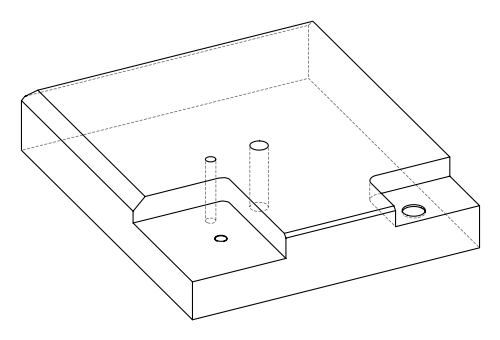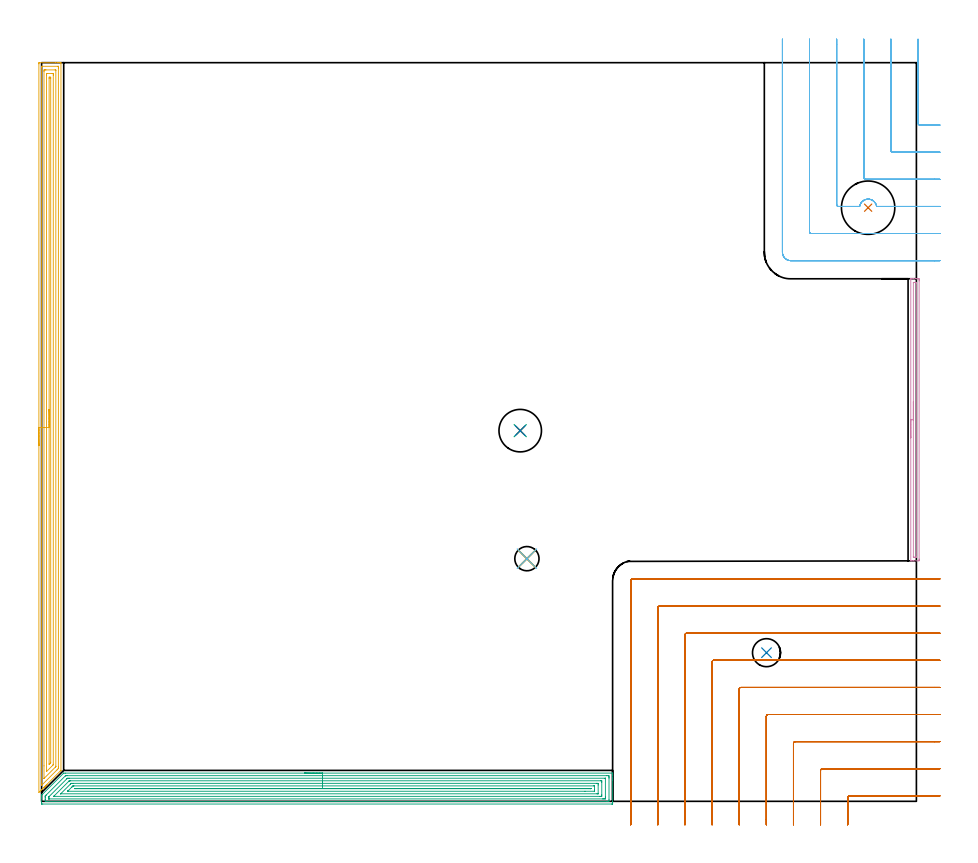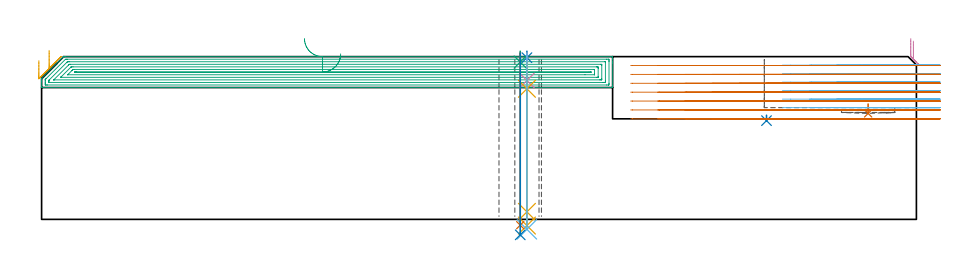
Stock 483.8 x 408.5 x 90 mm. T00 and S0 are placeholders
(PLAN: 14 operations, 9 tool changes, 74.4 min)
(1 INDEXABLE_INSERT_DRILL_BLIND_HOLE_FROM_SOLID | STEP1POCKET | NXT0302_030 | 0.03 min | 21202 mm3)
(2 INDEXABLE_INSERT_DRILL_BLIND_HOLE_FROM_SOLID_1 | STEP1POCKET_1 | NXT0302_002 | 0.02 min | 6626 mm3)
(3 AREA_MILL | FG_CHAMFER_SURFACE | UGT0205_001 | 17.61 min | 47287 mm3)
(4 AREA_MILL_1 | FG_CHAMFER_SURFACE_1 | UGT0205_001 | 2.67 min | 1676 mm3)
(5 AREA_MILL_2 | FG_CHAMFER_SURFACE_2 | UGT0205_001 | 16.11 min | 29446 mm3)
(6 MILL_CORNER_NOTCH_RECTANGULAR | CORNER_NOTCH_RECTANGULAR | UGT0201_094 | Follow Part, ap 5, ae 75% | 10.66 min | 262862 mm3)
(7 MILL_CORNER_NOTCH_RECTANGULAR_1 | CORNER_NOTCH_RECTANGULAR_1 | UGT0201_094 | Follow Part, ap 5, ae 75% | 25.49 min | 760149 mm3)
(8 SPOT_DRILL | STEP1HOLE | NXT0321_9005460120000 | 0.03 min | 17 mm3)
(9 SPOT_DRILL_1 | STEP1HOLE_1 | NXT0321_9005460120000 | 0.05 min | 195 mm3)
(10 DRILL_BLIND_HOLE_INTO_CENTER | STEP1HOLE | NXT0301_059 | 0.06 min | 730 mm3)
(11 GUN_DRILL_THROUGH_HOLE | STEP1HOLE | UGT0307_005 | 0.45 min | 4180 mm3)
(12 DRILL_TO_ENLARGE_THROUGH_HOLE | STEP1HOLE | UGT0301_268 | 0.39 min | 7739 mm3)
(13 DRILL_THROUGH_HOLE_INTO_CENTER | STEP1HOLE_1 | NXT0301_065 | 0.38 min | 6026 mm3)
(14 DRILL_TO_ENLARGE_THROUGH_HOLE_1 | STEP1HOLE_1 | UGT0301_056 | 0.4 min | 32758 mm3)
(TOOL NXT0302_030 | Index. Insert Drill 29.5mm [880-D2950L32-03] | D29.5 PA176 FL89 Z2)
(TOOL NXT0302_002 | Index. Insert Drill 15.5mm [880-D1550L20-05] | D15.5 PA176 FL78 Z2)
(TOOL UGT0205_001 | Chamfer Mill 20 x 3 x 45 deg. | D20 FL50 Z2)
(TOOL UGT0201_094 | End mill 20 mm | D20 FL38 Z4)
(TOOL NXT0321_9005460120000 | NC Spot Drill, 142deg, 12mm, Carbide, Uncoated | D12 PA142 FL30 Z2)
(TOOL NXT0301_059 | Carbide Drill 8.8mm [860.1-0880-026A1-MM 2214] | D8.8 PA140 FL47 Z2)
(TOOL UGT0307_005 | Gun Drill 8.3 mm | D8.3 PA130 FL24 Z1)
(TOOL UGT0301_268 | Twist Drill 13.4 mm | D13.4 PA118 FL108 Z2)
(TOOL NXT0301_065 | Carbide Drill 9.4mm [860.1-0940-075A1-MM 2214] | D9.4 PA140 FL98 Z2)
(TOOL UGT0301_056 | Twist Drill 23.5 mm | D23.5 PA118 FL155 Z2)
(OP 1 INDEXABLE_INSERT_DRILL_BLIND_HOLE_FROM_SOLID)
G17 G21 G94 G90
T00 M6
G54
G17 G0 G90 X457.1 Y328.3 S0 M3
G43 Z100. H1
G94 G81 G98 Z58.6 F250. R63.8
G80
M5
M2
(OP 2 INDEXABLE_INSERT_DRILL_BLIND_HOLE_FROM_SOLID_1)
G17 G21 G94 G90
T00 M6
G54
G17 G0 G90 X400.9 Y82.2 S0 M3
G43 Z100. H1
G94 G81 G98 Z54.6 F250. R57.6
G80
M5
M2
(OP 3 AREA_MILL)
G17 G21 G94 G90
T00 M6
G54
G17 G0 G90 X145.379 Y15.596 S1061 M3
G43 Z100. H0
Z99.996
G94 G1 X145.417 Z99.124 F250.
X145.531 Z98.259
X145.72 Z97.408
X145.982 Z96.576
X146.316 Z95.77
X146.719 Z94.996
X147.188 Z94.26
X147.719 Z93.568
X148.308 Z92.925
X148.951 Z92.335
X149.644 Z91.804
X150.379 Z91.336
X151.153 Z90.933
X151.959 Z90.599
X152.791 Z90.337
X153.643 Z90.148
X154.508 Z90.034
X155.379 Z89.996
X315.625 Y15.6 Z90.
X315.79 Y15.597 Z89.988
X315.793 Y15.559 Z89.951
X315.8 Y15.167 Z89.567
Y14.856 Z89.255
Y14.159 Z88.554
Y12.922 Z87.319
Y12.382 Z86.776
Y11.763 Z86.159
Y-0.33 Z74.068
X315.796 Y-0.948 Z73.45
X315.792 Y-1.492 Z72.906
X315.728 Y-1.494 Z72.903
X315.178 Y-1.5 Z72.9
X0.622
X0.073 Y-1.494 Z72.903
X0.008 Y-1.491 Z72.905
X0. Y-0.948 Z73.448
Y1.718 Z76.114
Y2.415 Z76.814
Y3.051 Z77.451
Y3.148 Z77.548
X0.01 Y3.407 Z77.804
X0.096 Y3.495 Z77.893
X0.175 Y3.576 Z77.973
X11.928 Y15.318 Z89.716
X12.108 Y15.492 Z89.891
X12.174 Y15.551 Z89.951
X12.234 Y15.59 Z89.99
X12.239 Y15.591 Z89.991
X13.071 Y15.593 Z89.993
X155.379 Y15.596 Z89.996
Y14.182 Z88.582
X312.471 Y14.186 Z88.586
X313.365 Y14.185 Z88.585
X313.391 Y14.184 Z88.584
X313.79 Y14.159 Z88.559
X313.797 Y13.755 Z88.155
X313.799 Y13.27 Z87.67
X313.8 Y12.864 Z87.264
X313.799 Y0.829 Z75.229
X313.798 Y0.425 Z74.825
X313.79 Y-0.059 Z74.341
X313.416 Y-0.084 Z74.316
X313.391 Y-0.085 Z74.315
X312.524 Y-0.086 Z74.314
X3.329
X2.435 Y-0.085 Z74.315
X2.409 Y-0.084 Z74.316
X2.01 Y-0.059 Z74.341
X2.003 Y0.345 Z74.745
X2.001 Y0.829 Z75.229
X2. Y1.236 Z75.636
Y2.125 Z76.525
X2.002 Y2.607 Z77.007
X2.005 Y2.81 Z77.21
X2.01 Y2.911 Z77.311
X2.016 Y2.955 Z77.355
X2.037 Y2.977 Z77.377
X2.409 Y3.358 Z77.758
X2.478 Y3.427 Z77.827
X13.133 Y14.071 Z88.471
X13.179 Y14.113 Z88.513
X13.231 Y14.159 Z88.559
X14.007 Y14.178 Z88.578
X14.026
X155.379 Y14.182 Z88.582
Y12.768 Z87.168
X311.604 Y12.771 Z87.171
X311.734 Y12.77 Z87.17
X311.78 Y12.767 Z87.167
X311.786 Y12.766 Z87.166
X311.791 Y12.753 Z87.153
X311.796 Y12.707 Z87.107
X311.799 Y12.577 Z86.977
X311.8 Y2.411 Z76.811
X311.799 Y1.718 Z76.118
X311.797 Y1.526 Z75.926
X311.79 Y1.335 Z75.735
X311.604 Y1.333 Z75.733
X311.101 Y1.33 Z75.73
X310.71 Y1.329 Z75.729
X310.208 Y1.328 Z75.728
X4.196 Y1.329 Z75.729
X4.066 Y1.33 Z75.73
X4.02 Y1.333 Z75.733
X4.013 Y1.334 Z75.734
X4.009 Y1.346 Z75.746
X4.004 Y1.393 Z75.793
X4.001 Y1.523 Z75.923
X4. Y1.718 Z76.118
X4.001 Y1.913 Z76.313
X4.006 Y2.26 Z76.66
X4.01 Y2.433 Z76.833
X4.027 Y2.515 Z76.915
X4.11 Y2.607 Z77.007
X4.152 Y2.651 Z77.051
X13.959 Y12.449 Z86.849
X14.026 Y12.515 Z86.915
X14.286 Y12.757 Z87.157
X14.539 Y12.761 Z87.161
X14.92 Y12.763 Z87.163
X15.429 Y12.764 Z87.164
X155.379 Y12.768 Z87.168
Y11.353 Z85.753
X309.06 Y11.357 Z85.757
X309.712 Y11.351 Z85.751
X309.782 Y11.35 Z85.75
X309.79 Y11.259 Z85.659
X309.794 Y11.046 Z85.446
X309.8 Y10.621 Z85.021
Y3.512 Z77.912
X309.794 Y3.059 Z77.459
X309.79 Y2.842 Z77.242
X309.779 Y2.749 Z77.149
X309.675 Y2.747 Z77.147
X308.923 Y2.743 Z77.143
X308.786
X7.238 Y2.744 Z77.144
X6.877 Y2.746 Z77.146
X6.733 Y2.75 Z77.15
X6.714 Y2.754 Z77.154
X6.72 Y2.763 Z77.163
X6.737 Y2.783 Z77.183
X6.877 Y2.927 Z77.327
X14.92 Y10.962 Z85.362
X15.188 Y11.226 Z85.626
X15.281 Y11.314 Z85.714
X15.308 Y11.338 Z85.738
X15.346 Y11.343 Z85.743
X15.439 Y11.345 Z85.745
X15.814 Y11.349 Z85.749
X15.958 Y11.35 Z85.75
X155.379 Y11.353 Z85.753
Y9.939 Z84.339
X306.908 Y9.943 Z84.343
X307.135 Y9.941 Z84.341
X307.364 Y9.938 Z84.338
X307.79 Y9.929 Z84.329
X307.793 Y9.716 Z84.116
X307.8 Y9.056 Z83.456
X307.799 Y4.384 Z78.784
X307.797 Y4.219 Z78.619
X307.794 Y4.178 Z78.578
X307.791 Y4.164 Z78.564
X307.744 Y4.162 Z78.562
X307.592 Y4.158 Z78.558
X307.364 Y4.157 Z78.557
X307.135
X10.606
X10.576 Y4.159 Z78.559
X10.571 Y4.161 Z78.561
X10.57 Y4.164 Z78.564
X10.581 Y4.178 Z78.578
X10.619 Y4.217 Z78.617
X10.786 Y4.384 Z78.784
X15.969 Y9.562 Z83.962
X16.126 Y9.716 Z84.116
X16.324 Y9.905 Z84.305
X16.358 Y9.929 Z84.329
X16.413 Y9.932 Z84.332
X16.487 Y9.935 Z84.335
X16.707 Y9.936 Z84.336
X17.38
X155.379 Y9.939 Z84.339
Y8.525 Z82.925
X305.348 Y8.528 Z82.928
X305.65
X305.738 Y8.525 Z82.925
X305.78 Y8.522 Z82.922
X305.791 Y8.518 Z82.918
X305.793 Y8.507 Z82.907
X305.799 Y8.379 Z82.779
X305.8 Y6.161 Z80.561
X305.799 Y5.721 Z80.121
X305.793 Y5.592 Z79.992
X305.791 Y5.581 Z79.981
X305.78 Y5.578 Z79.978
X305.738 Y5.575 Z79.975
X305.649 Y5.572 Z79.972
X300.515 Y5.571 Z79.971
X14.619 Y5.572 Z79.972
X14.495 Y5.573 Z79.973
X14.46 Y5.576 Z79.976
X14.443 Y5.578 Z79.978
X14.451 Y5.588 Z79.988
X14.49 Y5.634 Z80.034
X14.522 Y5.668 Z80.068
X14.748 Y5.894 Z80.294
X16.707 Y7.852 Z82.252
X16.794 Y7.939 Z82.339
X17.199 Y8.338 Z82.738
X17.338 Y8.471 Z82.871
X17.386 Y8.515 Z82.915
X17.455 Y8.517 Z82.917
X17.601 Y8.519 Z82.919
X17.909 Y8.521 Z82.921
X155.379 Y8.525 Z82.925
X155.38 Y7.111 Z81.511
X303.561 Y7.114 Z81.514
X303.626 Y7.113 Z81.513
X303.755 Y7.11 Z81.51
X303.787 Y7.107 Z81.507
X303.791 Y7.102 Z81.502
X303.795 Y7.084 Z81.484
Y7.05 Z81.45
X303.79 Y6.997 Z81.397
X303.69 Y6.99 Z81.39
X303.625 Y6.987 Z81.387
X303.561 Y6.986 Z81.386
X302.732 Y6.985 Z81.385
X19.323
X18.494 Y6.987 Z81.387
X18.43 Y6.988 Z81.388
X18.317 Y6.992 Z81.392
X18.366 Y7.05 Z81.45
X18.408 Y7.091 Z81.491
X18.443 Y7.102 Z81.502
X19.388 Y7.107 Z81.507
X155.38 Y7.111 Z81.511
X156.251 Z81.549
X157.116 Z81.663
X157.968 Z81.852
X158.8 Z82.114
X159.606 Z82.448
X160.379 Z82.851
X161.115 Z83.319
X161.807 Z83.85
X162.451 Z84.44
X163.04 Z85.083
X163.571 Z85.775
X164.04 Z86.511
X164.442 Z87.285
X164.776 Z88.091
X165.039 Z88.923
X165.227 Z89.774
X165.341 Z90.639
X165.379 Z91.511
G0 Z100.
M5
M2
(OP 4 AREA_MILL_1)
G17 G21 G94 G90
T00 M6
G54
G17 G0 G90 X480.7 Y201. S1061 M3
G43 Z100. H0
G94 G1 Y201.038 Z99.128 F250.
Y201.152 Z98.263
Y201.341 Z97.412
Y201.603 Z96.58
Y201.937 Z95.774
Y202.34 Z95.
Y202.808 Z94.264
Y203.34 Z93.572
Y203.929 Z92.929
Y204.572 Z92.34
Y205.264 Z91.808
Y206. Z91.34
Y206.774 Z90.937
Y207.58 Z90.603
Y208.412 Z90.341
Y209.263 Z90.152
Y210.128 Z90.038
Y211. Z90.
Y288.814
X480.703 Y288.991 Z89.988
X480.734 Y289. Z89.957
X481.137 Z89.562
X481.376 Z89.323
X482.113 Z88.582
X483.368 Z87.329
X483.887 Z86.808
X484.514 Z86.181
X484.774 Y288.997 Z85.922
X485.291 Y288.991 Z85.405
X485.294 Y288.892 Z85.403
X485.299 Y288.367 Z85.401
X485.3 Y287.836 Z85.4
Y133.996
X485.299 Y133.633 Z85.401
X485.294 Y133.108 Z85.403
X485.291 Y133.009 Z85.405
X484.774 Y133. Z85.922
X482.113 Z88.582
X481.376 Z89.323
X481.137 Z89.562
X480.734 Z89.957
X480.703 Y133.009 Z89.988
X480.7 Y133.186 Z90.
Y211.
X482.114 Z88.586
X482.115 Y286.802 Z88.585
X482.116 Y286.913 Z88.584
X482.119 Y286.968 Z88.581
X482.12 Y286.987 Z88.58
X482.164 Y286.99 Z88.536
X482.584 Y286.998 Z88.116
X483. Y286.999 Z87.7
X483.469 Z87.231
X483.742 Y286.995 Z86.958
X483.863 Y286.99 Z86.837
X483.879 Y286.987 Z86.821
X483.881 Y286.968 Z86.819
X483.884 Y286.913 Z86.816
X483.885 Y286.802 Z86.815
X483.886 Y286.579 Z86.814
X483.885 Y135.198 Z86.815
X483.884 Y135.087 Z86.816
X483.881 Y135.032 Z86.819
X483.88 Y135.013 Z86.82
X483.836 Y135.01 Z86.864
X483.416 Y135.002 Z87.284
X483. Y135.001 Z87.7
X482.531 Z88.169
X482.258 Y135.005 Z88.442
X482.137 Y135.01 Z88.563
X482.121 Y135.013 Z88.579
X482.119 Y135.032 Z88.581
X482.116 Y135.087 Z88.584
X482.115 Y135.198 Z88.585
X482.114 Y135.421 Z88.586
Y211.
Y211.872 Z88.624
Y212.736 Z88.738
Y213.588 Z88.927
Y214.42 Z89.189
Y215.226 Z89.523
Y216. Z89.926
Y216.736 Z90.394
Y217.428 Z90.925
Y218.071 Z91.515
Y218.66 Z92.158
Y219.192 Z92.85
Y219.66 Z93.586
Y220.063 Z94.36
Y220.397 Z95.166
Y220.659 Z95.998
Y220.848 Z96.849
Y220.962 Z97.714
Y221. Z98.586
G0 Z100.
M5
M2
(OP 5 AREA_MILL_2)
G17 G21 G94 G90
T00 M6
G54
G17 G0 G90 X-1.5 Y196.7 S1061 M3
G43 Z100. H0
Z87.8
G94 G1 Y196.738 Z86.928 F250.
Y196.852 Z86.064
Y197.041 Z85.212
Y197.303 Z84.38
Y197.637 Z83.574
Y198.04 Z82.8
Y198.509 Z82.064
Y199.04 Z81.372
Y199.629 Z80.729
Y200.272 Z80.14
Y200.964 Z79.608
Y201.7 Z79.14
Y202.474 Z78.737
Y203.28 Z78.403
Y204.112 Z78.141
Y204.964 Z77.952
Y205.828 Z77.838
Y206.7 Z77.8
X-1.499 Y407.872 Z77.801
X-1.497 Y408.272 Z77.802
X-1.492 Y408.49 Z77.805
X-1.104 Y408.5 Z78.194
X7.671 Z86.966
X9.07 Z88.366
X9.426 Z88.721
X10.138 Z89.438
X10.379 Z89.678
X10.541 Y408.498 Z89.834
X10.697 Y408.49 Z89.989
X10.7 Y408.319 Z90.
Y17.152
X10.694 Y17.105 Z89.991
X10.665 Y17.064 Z89.962
X10.305 Y16.705 Z89.605
X2.979 Y9.378 Z82.277
X2.845 Y9.243 Z82.141
X2.706 Y9.105 Z82.004
X2.548 Y8.947 Z81.846
X2.406 Y8.804 Z81.702
X2.259 Y8.658 Z81.557
X2.117 Y8.516 Z81.415
X1.967 Y8.365 Z81.263
X1.812 Y8.211 Z81.11
X1.687 Y8.086 Z80.984
X1.529 Y7.926 Z80.823
X1.365 Y7.764 Z80.663
X1.256 Y7.655 Z80.554
X0.651 Y7.05 Z79.949
X0.471 Y6.87 Z79.768
X-0.118 Y6.281 Z79.181
X-0.811 Y5.588 Z78.488
X-1.499 Y4.902 Z77.8
X-1.5 Y206.7
X-0.086 Z79.214
X-0.085 Y405.939 Z79.215
X-0.084 Y406.083 Z79.216
X-0.079 Y406.457 Z79.221
X-0.071 Y406.49 Z79.229
X-0.003 Y406.494 Z79.297
X0.106 Y406.498 Z79.406
X0.243 Y406.5 Z79.543
X9.018 Z88.318
X9.213 Y406.497 Z88.513
X9.247 Y406.494 Z88.547
X9.279 Y406.49 Z88.579
X9.28 Y406.444 Z88.58
X9.284 Y406.228 Z88.584
X9.285 Y406.083 Z88.585
X9.286 Y405.333 Z88.586
X9.285 Y19.084 Z88.585
Y18.94
X9.279 Y18.195 Z88.579
X9.268 Y18.129 Z88.568
X9.191 Y18.046 Z88.491
X8.869 Y17.72 Z88.169
X8.549 Y17.398 Z87.849
X0.101 Y8.951 Z79.401
X0.011 Y8.863 Z79.311
X-0.075 Y8.782 Z79.225
X-0.078 Y8.781 Z79.222
X-0.08 Y8.79 Z79.22
X-0.084 Y8.846 Z79.216
X-0.085 Y8.961 Z79.215
X-0.086 Y206.7 Z79.214
X1.328 Z80.628
X1.329 Y403.605 Z80.629
X1.333 Y404.295 Z80.633
X1.336 Y404.492 Z80.636
X1.529 Y404.495 Z80.829
X2.205 Y404.5 Z81.505
X2.406 Z81.706
X7.471 Y404.499 Z86.771
X7.671 Y404.496 Z86.971
X7.865 Y404.489 Z87.165
X7.869 Y404.295 Z87.169
X7.871 Y404.092 Z87.171
Y19.426
X7.868 Y19.29 Z87.168
X7.864 Y19.186 Z87.164
X7.837 Y19.148 Z87.137
X7.671 Y18.971 Z86.971
X7.656 Y18.955 Z86.956
X1.381 Y12.681 Z80.681
X1.358 Y12.664 Z80.658
X1.335 Y12.652 Z80.635
X1.331 Y12.681 Z80.631
X1.329 Y12.715 Z80.629
X1.328 Y19.61 Z80.628
Y206.7
X2.743 Z82.043
Y401.613
X2.744 Y402.163 Z82.044
X2.747 Y402.348 Z82.047
X2.75 Y402.485 Z82.05
X2.849 Y402.49 Z82.149
X3.291 Y402.5 Z82.591
X5.916 Z85.216
X6.351 Y402.492 Z85.651
X6.451 Y402.49 Z85.751
X6.454 Y402.422 Z85.754
X6.455 Y402.351 Z85.755
X6.457 Y401.956 Z85.757
Y401.613
Y20.453
X6.455 Y20.315 Z85.755
X6.453 Y20.246 Z85.753
X6.45 Y20.216 Z85.75
X6.437 Y20.197 Z85.737
X6.085 Y19.834 Z85.385
X2.829 Y16.578 Z82.129
X2.785 Y16.536 Z82.085
X2.752 Y16.507 Z82.052
X2.748 Y16.506 Z82.048
X2.746 Y16.51 Z82.046
X2.744 Y16.539 Z82.044
X2.743 Y16.639 Z82.043
Y16.809
Y206.7
X4.157 Z83.457
Y399.825
X4.161 Y400.49 Z83.461
X4.381 Y400.495 Z83.681
X5.039 Y400.49 Z84.339
X5.043 Y399.825 Z84.343
Y21.622
X5.039 Y21.249 Z84.339
X4.784 Y20.988 Z84.084
X4.528 Y20.728 Z83.828
X4.341 Y20.545 Z83.641
X4.161 Y20.371 Z83.461
X4.157 Y20.733 Z83.457
Y206.7
Y207.572 Z83.495
Y208.437 Z83.609
Y209.288 Z83.798
Y210.12 Z84.06
Y210.926 Z84.394
Y211.7 Z84.797
Y212.436 Z85.265
Y213.128 Z85.796
Y213.771 Z86.386
Y214.36 Z87.029
Y214.892 Z87.721
Y215.36 Z88.457
Y215.763 Z89.231
Y216.097 Z90.037
Y216.359 Z90.869
Y216.548 Z91.72
Y216.662 Z92.585
Y216.7 Z93.457
G0 Z100.
M5
M2
(OP 6 MILL_CORNER_NOTCH_RECTANGULAR)
G17 G21 G94 G90
T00 M6
G54
G17 G0 G90 X484.7 Y421.459 S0 M3
G43 Z100. H0
Z85.3
G94 G1 Y418.459 F250.
Y374.993 F500.
G3 X485.693 Y374. R1.
G1 X493.8
X496.8 F250.
G0 Z100.
X469.7 Y421.5
Z85.3
G1 Y418.5
Y359.994 F500.
G3 X470.694 Y359. R1.
G1 X493.8
X496.8 F250.
G0 Z100.
X454.7 Y421.5
Z85.3
G1 Y418.5
Y344.994 F500.
G3 X455.694 Y344. R1.
G1 X493.8
X496.8 F250.
G0 Z100.
X439.7 Y421.5
Z85.3
G1 Y418.5
Y329.994 F500.
G3 X440.694 Y329. R1.
G1 X452.409
G2 X452.516 Y329.524 R4.76
X455.771 Y332.854 R4.753
X460.974 Y331.043 R4.771
X461.791 Y329. R4.754
G1 X493.8
X496.8 F250.
G0 Z100.
X424.7 Y421.5
Z85.3
G1 Y418.5
Y314.995 F500.
G3 X425.695 Y314. R1.
G1 X493.8
X496.8 F250.
G0 Z100.
X409.7 Y421.5
Z85.3
G1 Y418.5
Y303.6 F500.
G3 X414.3 Y299. R4.6
G1 X493.8
X496.8 F250.
G0 Z100.
X484.7 Y421.459
Z80.6
G1 Y418.459
Y374.993 F500.
G3 X485.693 Y374. R1.
G1 X493.8
X496.8 F250.
G0 Z100.
X469.7 Y421.5
Z80.6
G1 Y418.5
Y359.994 F500.
G3 X470.694 Y359. R1.
G1 X493.8
X496.8 F250.
G0 Z100.
X454.7 Y421.5
Z80.6
G1 Y418.5
Y344.994 F500.
G3 X455.694 Y344. R1.
G1 X493.8
X496.8 F250.
G0 Z100.
X439.7 Y421.5
Z80.6
G1 Y418.5
Y329.994 F500.
G3 X440.694 Y329. R1.
G1 X452.409
G2 X452.516 Y329.524 R4.761
X455.771 Y332.854 R4.755
X460.974 Y331.043 R4.771
X461.791 Y329. R4.754
G1 X493.8
X496.8 F250.
G0 Z100.
X424.7 Y421.5
Z80.6
G1 Y418.5
Y314.995 F500.
G3 X425.695 Y314. R1.
G1 X493.8
X496.8 F250.
G0 Z100.
X409.7 Y421.5
Z80.6
G1 Y418.5
Y303.6 F500.
G3 X414.3 Y299. R4.6
G1 X493.8
X496.8 F250.
G0 Z100.
X484.7 Y421.459
Z75.9
G1 Y418.459
Y374.993 F500.
G3 X485.693 Y374. R1.
G1 X493.8
X496.8 F250.
G0 Z100.
X469.7 Y421.5
Z75.9
G1 Y418.5
Y359.994 F500.
G3 X470.694 Y359. R1.
G1 X493.8
X496.8 F250.
G0 Z100.
X454.7 Y421.5
Z75.9
G1 Y418.5
Y344.994 F500.
G3 X455.694 Y344. R1.
G1 X493.8
X496.8 F250.
G0 Z100.
X439.7 Y421.5
Z75.9
G1 Y418.5
Y329.994 F500.
G3 X440.694 Y329. R1.
G1 X452.409
G2 X452.516 Y329.524 R4.761
X455.771 Y332.854 R4.755
X460.974 Y331.043 R4.771
X461.791 Y329. R4.754
G1 X493.8
X496.8 F250.
G0 Z100.
X424.7 Y421.5
Z75.9
G1 Y418.5
Y314.995 F500.
G3 X425.695 Y314. R1.
G1 X493.8
X496.8 F250.
G0 Z100.
X409.7 Y421.5
Z75.9
G1 Y418.5
Y303.6 F500.
G3 X414.3 Y299. R4.6
G1 X493.8
X496.8 F250.
G0 Z100.
X484.7 Y421.459
Z71.2
G1 Y418.459
Y374.993 F500.
G3 X485.693 Y374. R1.
G1 X493.8
X496.8 F250.
G0 Z100.
X469.7 Y421.5
Z71.2
G1 Y418.5
Y359.994 F500.
G3 X470.694 Y359. R1.
G1 X493.8
X496.8 F250.
G0 Z100.
X454.7 Y421.5
Z71.2
G1 Y418.5
Y344.994 F500.
G3 X455.694 Y344. R1.
G1 X493.8
X496.8 F250.
G0 Z100.
X439.7 Y421.5
Z71.2
G1 Y418.5
Y329.994 F500.
G3 X440.694 Y329. R1.
G1 X452.409
G2 X452.516 Y329.524 R4.76
X455.771 Y332.854 R4.753
X460.974 Y331.043 R4.771
X461.791 Y329. R4.754
G1 X493.8
X496.8 F250.
G0 Z100.
X424.7 Y421.5
Z71.2
G1 Y418.5
Y314.995 F500.
G3 X425.695 Y314. R1.
G1 X493.8
X496.8 F250.
G0 Z100.
X409.7 Y421.5
Z71.2
G1 Y418.5
Y303.6 F500.
G3 X414.3 Y299. R4.6
G1 X493.8
X496.8 F250.
G0 Z100.
X484.7 Y421.459
Z66.5
G1 Y418.459
Y374.993 F500.
G3 X485.693 Y374. R1.
G1 X493.8
X496.8 F250.
G0 Z100.
X469.7 Y421.5
Z66.5
G1 Y418.5
Y359.994 F500.
G3 X470.694 Y359. R1.
G1 X493.8
X496.8 F250.
G0 Z100.
X454.7 Y421.5
Z66.5
G1 Y418.5
Y344.994 F500.
G3 X455.694 Y344. R1.
G1 X493.8
X496.8 F250.
G0 Z100.
X439.7 Y421.5
Z66.5
G1 Y418.5
Y329.994 F500.
G3 X440.694 Y329. R1.
G1 X452.409
G2 X452.516 Y329.524 R4.762
X455.771 Y332.854 R4.753
X460.974 Y331.043 R4.771
X461.791 Y329. R4.754
G1 X493.8
X496.8 F250.
G0 Z100.
X424.7 Y421.5
Z66.5
G1 Y418.5
Y314.995 F500.
G3 X425.695 Y314. R1.
G1 X493.8
X496.8 F250.
G0 Z100.
X409.7 Y421.5
Z66.5
G1 Y418.5
Y303.6 F500.
G3 X414.3 Y299. R4.6
G1 X493.8
X496.8 F250.
G0 Z100.
X484.7 Y421.459
Z61.8
G1 Y418.459
Y374.993 F500.
G3 X485.693 Y374. R1.
G1 X493.8
X496.8 F250.
G0 Z100.
X469.7 Y421.5
Z61.8
G1 Y418.5
Y359.994 F500.
G3 X470.694 Y359. R1.
G1 X493.8
X496.8 F250.
G0 Z100.
X454.7 Y421.5
Z61.8
G1 Y418.5
Y344.994 F500.
G3 X455.694 Y344. R1.
G1 X493.8
X496.8 F250.
G0 Z100.
X439.7 Y421.5
Z61.8
G1 Y418.5
Y329.994 F500.
G3 X440.694 Y329. R1.
G1 X452.409
G2 X452.516 Y329.524 R4.762
X455.771 Y332.854 R4.754
X460.974 Y331.043 R4.774
X461.587 Y329.839 R4.754
X461.791 Y329. R4.754
G1 X493.8
X496.8 F250.
G0 Z100.
X424.7 Y421.5
Z61.8
G1 Y418.5
Y314.995 F500.
G3 X425.695 Y314. R1.
G1 X493.8
X496.8 F250.
G0 Z100.
X409.7 Y421.5
Z61.8
G1 Y418.5
Y303.6 F500.
G3 X414.3 Y299. R4.6
G1 X493.8
X496.8 F250.
G0 Z100.
M5
M2
(OP 7 MILL_CORNER_NOTCH_RECTANGULAR_1)
G17 G21 G94 G90
T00 M6
G54
G17 G0 G90 X496.8 Y3. S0 M3
G43 Z100. H0
Z85.086
G94 G1 X493.8 F250.
X446.791 F500.
G3 X445.8 Y2.009 R1.
G1 Y-10.
Y-13. F250.
G0 Z100.
X496.8 Y18.
Z85.086
G1 X493.8
X431.792 F500.
G3 X430.8 Y17.008 R1.
G1 Y-10.
Y-13. F250.
G0 Z100.
X496.8 Y33.
Z85.086
G1 X493.8
X416.792 F500.
G3 X415.8 Y32.008 R1.
G1 Y-10.
Y-13. F250.
G0 Z100.
X496.8 Y48.
Z85.086
G1 X493.8
X401.793 F500.
G3 X400.8 Y47.007 R1.
G1 Y-10.
Y-13. F250.
G0 Z100.
X496.8 Y63.
Z85.086
G1 X493.8
X386.793 F500.
G3 X385.8 Y62.007 R1.
G1 Y-10.
Y-13. F250.
G0 Z100.
X496.8 Y78.
Z85.086
G1 X493.8
X371.794 F500.
G3 X370.8 Y77.006 R1.
G1 Y-10.
Y-13. F250.
G0 Z100.
X496.8 Y93.
Z85.086
G1 X493.8
X356.794 F500.
G3 X355.8 Y92.006 R1.
G1 Y-10.
Y-13. F250.
G0 Z100.
X496.8 Y108.
Z85.086
G1 X493.8
X341.795 F500.
G3 X340.8 Y107.005 R1.
G1 Y-10.
Y-13. F250.
G0 Z100.
X496.8 Y123.
Z85.086
G1 X493.8
X326.795 F500.
G3 X325.8 Y122.005 R1.
G1 Y-10.
Y-13. F250.
G0 Z100.
X496.8 Y3.
Z80.171
G1 X493.8
X446.791 F500.
G3 X445.8 Y2.009 R1.
G1 Y-10.
Y-13. F250.
G0 Z100.
X496.8 Y18.
Z80.171
G1 X493.8
X431.792 F500.
G3 X430.8 Y17.008 R1.
G1 Y-10.
Y-13. F250.
G0 Z100.
X496.8 Y33.
Z80.171
G1 X493.8
X416.792 F500.
G3 X415.8 Y32.008 R1.
G1 Y-10.
Y-13. F250.
G0 Z100.
X496.8 Y48.
Z80.171
G1 X493.8
X401.793 F500.
G3 X400.8 Y47.007 R1.
G1 Y-10.
Y-13. F250.
G0 Z100.
X496.8 Y63.
Z80.171
G1 X493.8
X386.793 F500.
G3 X385.8 Y62.007 R1.
G1 Y-10.
Y-13. F250.
G0 Z100.
X496.8 Y78.
Z80.171
G1 X493.8
X371.794 F500.
G3 X370.8 Y77.006 R1.
G1 Y-10.
Y-13. F250.
G0 Z100.
X496.8 Y93.
Z80.171
G1 X493.8
X356.794 F500.
G3 X355.8 Y92.006 R1.
G1 Y-10.
Y-13. F250.
G0 Z100.
X496.8 Y108.
Z80.171
G1 X493.8
X341.795 F500.
G3 X340.8 Y107.005 R1.
G1 Y-10.
Y-13. F250.
G0 Z100.
X496.8 Y123.
Z80.171
G1 X493.8
X326.795 F500.
G3 X325.8 Y122.005 R1.
G1 Y-10.
Y-13. F250.
G0 Z100.
X496.8 Y3.
Z75.257
G1 X493.8
X446.791 F500.
G3 X445.8 Y2.009 R1.
G1 Y-10.
Y-13. F250.
G0 Z100.
X496.8 Y18.
Z75.257
G1 X493.8
X431.792 F500.
G3 X430.8 Y17.008 R1.
G1 Y-10.
Y-13. F250.
G0 Z100.
X496.8 Y33.
Z75.257
G1 X493.8
X416.792 F500.
G3 X415.8 Y32.008 R1.
G1 Y-10.
Y-13. F250.
G0 Z100.
X496.8 Y48.
Z75.257
G1 X493.8
X401.793 F500.
G3 X400.8 Y47.007 R1.
G1 Y-10.
Y-13. F250.
G0 Z100.
X496.8 Y63.
Z75.257
G1 X493.8
X386.793 F500.
G3 X385.8 Y62.007 R1.
G1 Y-10.
Y-13. F250.
G0 Z100.
X496.8 Y78.
Z75.257
G1 X493.8
X371.794 F500.
G3 X370.8 Y77.006 R1.
G1 Y-10.
Y-13. F250.
G0 Z100.
X496.8 Y93.
Z75.257
G1 X493.8
X356.794 F500.
G3 X355.8 Y92.006 R1.
G1 Y-10.
Y-13. F250.
G0 Z100.
X496.8 Y108.
Z75.257
G1 X493.8
X341.795 F500.
G3 X340.8 Y107.005 R1.
G1 Y-10.
Y-13. F250.
G0 Z100.
X496.8 Y123.
Z75.257
G1 X493.8
X326.795 F500.
G3 X325.8 Y122.005 R1.
G1 Y-10.
Y-13. F250.
G0 Z100.
X496.8 Y3.
Z70.343
G1 X493.8
X446.791 F500.
G3 X445.8 Y2.009 R1.
G1 Y-10.
Y-13. F250.
G0 Z100.
X496.8 Y18.
Z70.343
G1 X493.8
X431.792 F500.
G3 X430.8 Y17.008 R1.
G1 Y-10.
Y-13. F250.
G0 Z100.
X496.8 Y33.
Z70.343
G1 X493.8
X416.792 F500.
G3 X415.8 Y32.008 R1.
G1 Y-10.
Y-13. F250.
G0 Z100.
X496.8 Y48.
Z70.343
G1 X493.8
X401.793 F500.
G3 X400.8 Y47.007 R1.
G1 Y-10.
Y-13. F250.
G0 Z100.
X496.8 Y63.
Z70.343
G1 X493.8
X386.793 F500.
G3 X385.8 Y62.007 R1.
G1 Y-10.
Y-13. F250.
G0 Z100.
X496.8 Y78.
Z70.343
G1 X493.8
X371.794 F500.
G3 X370.8 Y77.006 R1.
G1 Y-10.
Y-13. F250.
G0 Z100.
X496.8 Y93.
Z70.343
G1 X493.8
X356.794 F500.
G3 X355.8 Y92.006 R1.
G1 Y-10.
Y-13. F250.
G0 Z100.
X496.8 Y108.
Z70.343
G1 X493.8
X341.795 F500.
G3 X340.8 Y107.005 R1.
G1 Y-10.
Y-13. F250.
G0 Z100.
X496.8 Y123.
Z70.343
G1 X493.8
X326.795 F500.
G3 X325.8 Y122.005 R1.
G1 Y-10.
Y-13. F250.
G0 Z100.
X496.8 Y3.
Z65.429
G1 X493.8
X446.791 F500.
G3 X445.8 Y2.009 R1.
G1 Y-10.
Y-13. F250.
G0 Z100.
X496.8 Y18.
Z65.429
G1 X493.8
X431.792 F500.
G3 X430.8 Y17.008 R1.
G1 Y-10.
Y-13. F250.
G0 Z100.
X496.8 Y33.
Z65.429
G1 X493.8
X416.792 F500.
G3 X415.8 Y32.008 R1.
G1 Y-10.
Y-13. F250.
G0 Z100.
X496.8 Y48.
Z65.429
G1 X493.8
X401.793 F500.
G3 X400.8 Y47.007 R1.
G1 Y-10.
Y-13. F250.
G0 Z100.
X496.8 Y63.
Z65.429
G1 X493.8
X386.793 F500.
G3 X385.8 Y62.007 R1.
G1 Y-10.
Y-13. F250.
G0 Z100.
X496.8 Y78.
Z65.429
G1 X493.8
X371.794 F500.
G3 X370.8 Y77.006 R1.
G1 Y-10.
Y-13. F250.
G0 Z100.
X496.8 Y93.
Z65.429
G1 X493.8
X356.794 F500.
G3 X355.8 Y92.006 R1.
G1 Y-10.
Y-13. F250.
G0 Z100.
X496.8 Y108.
Z65.429
G1 X493.8
X341.795 F500.
G3 X340.8 Y107.005 R1.
G1 Y-10.
Y-13. F250.
G0 Z100.
X496.8 Y123.
Z65.429
G1 X493.8
X326.795 F500.
G3 X325.8 Y122.005 R1.
G1 Y-10.
Y-13. F250.
G0 Z100.
X496.8 Y3.
Z60.514
G1 X493.8
X446.791 F500.
G3 X445.8 Y2.009 R1.
G1 Y-10.
Y-13. F250.
G0 Z100.
X496.8 Y18.
Z60.514
G1 X493.8
X431.792 F500.
G3 X430.8 Y17.008 R1.
G1 Y-10.
Y-13. F250.
G0 Z100.
X496.8 Y33.
Z60.514
G1 X493.8
X416.792 F500.
G3 X415.8 Y32.008 R1.
G1 Y-10.
Y-13. F250.
G0 Z100.
X496.8 Y48.
Z60.514
G1 X493.8
X401.793 F500.
G3 X400.8 Y47.007 R1.
G1 Y-10.
Y-13. F250.
G0 Z100.
X496.8 Y63.
Z60.514
G1 X493.8
X386.793 F500.
G3 X385.8 Y62.007 R1.
G1 Y-10.
Y-13. F250.
G0 Z100.
X496.8 Y78.
Z60.514
G1 X493.8
X371.794 F500.
G3 X370.8 Y77.006 R1.
G1 Y-10.
Y-13. F250.
G0 Z100.
X496.8 Y93.
Z60.514
G1 X493.8
X356.794 F500.
G3 X355.8 Y92.006 R1.
G1 Y-10.
Y-13. F250.
G0 Z100.
X496.8 Y108.
Z60.514
G1 X493.8
X341.795 F500.
G3 X340.8 Y107.005 R1.
G1 Y-10.
Y-13. F250.
G0 Z100.
X496.8 Y123.
Z60.514
G1 X493.8
X326.795 F500.
G3 X325.8 Y122.005 R1.
G1 Y-10.
Y-13. F250.
G0 Z100.
X496.8 Y3.
Z55.6
G1 X493.8
X446.791 F500.
G3 X445.8 Y2.009 R1.
G1 Y-10.
Y-13. F250.
G0 Z100.
X496.8 Y18.
Z55.6
G1 X493.8
X431.792 F500.
G3 X430.8 Y17.008 R1.
G1 Y-10.
Y-13. F250.
G0 Z100.
X496.8 Y33.
Z55.6
G1 X493.8
X416.792 F500.
G3 X415.8 Y32.008 R1.
G1 Y-10.
Y-13. F250.
G0 Z100.
X496.8 Y48.
Z55.6
G1 X493.8
X401.793 F500.
G3 X400.8 Y47.007 R1.
G1 Y-10.
Y-13. F250.
G0 Z100.
X496.8 Y63.
Z55.6
G1 X493.8
X386.793 F500.
G3 X385.8 Y62.007 R1.
G1 Y-10.
Y-13. F250.
G0 Z100.
X496.8 Y78.
Z55.6
G1 X493.8
X371.794 F500.
G3 X370.8 Y77.006 R1.
G1 Y-10.
Y-13. F250.
G0 Z100.
X496.8 Y93.
Z55.6
G1 X493.8
X356.794 F500.
G3 X355.8 Y92.006 R1.
G1 Y-10.
Y-13. F250.
G0 Z100.
X496.8 Y108.
Z55.6
G1 X493.8
X341.795 F500.
G3 X340.8 Y107.005 R1.
G1 Y-10.
Y-13. F250.
G0 Z100.
X496.8 Y123.
Z55.6
G1 X493.8
X326.795 F500.
G3 X325.8 Y122.005 R1.
G1 Y-10.
Y-13. F250.
G0 Z100.
M5
M2
(OP 8 SPOT_DRILL)
G17 G21 G94 G90
T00 M6
G54
G17 G0 G90 X268.4 Y134.2 S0 M3
G43 Z100. H0
G94 G81 G98 Z89.423 F250. R93.
G80
M5
M2
(OP 9 SPOT_DRILL_1)
G17 G21 G94 G90
T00 M6
G54
G17 G0 G90 X264.7 Y205. S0 M3
G43 Z100. H0
G94 G81 G98 Z87. F250. R93.
G80
M5
M2
(OP 10 DRILL_BLIND_HOLE_INTO_CENTER)
G17 G21 G94 G90
T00 M6
G54
G17 G0 G90 X268.4 Y134.2 S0 M3
G43 Z100. H1
G94 G81 G98 Z76.8 F250. R92.
G80
M5
M2
(OP 11 GUN_DRILL_THROUGH_HOLE)
G17 G21 G94 G90
T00 M6
G54
G17 G0 G90 X268.4 Y134.2 M8
G43 Z100. H0
Z86.853
S716 M3
G94 G1 Z72.225 F125. M26
G4 X.084
Z4.15 F250.
G4 X.084
Z-3.435 F125.
G4 X.084
M5
M9
G0 Z86.853
Z100.
M2
(OP 12 DRILL_TO_ENLARGE_THROUGH_HOLE)
G17 G21 G94 G90
T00 M6
G54
G17 G0 G90 X268.4 Y134.2 S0 M3
G43 Z100. H0
G94 G73 G98 Z-5.526 F250. Q11.941 R92.
G80
M5
M2
(OP 13 DRILL_THROUGH_HOLE_INTO_CENTER)
G17 G21 G94 G90
T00 M6
G54
G17 G0 G90 X264.7 Y205. S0 M3
G43 Z100. H1
G94 G73 G98 Z-3.211 F250. Q9.321 R92.
G80
M5
M2
(OP 14 DRILL_TO_ENLARGE_THROUGH_HOLE_1)
G17 G21 G94 G90
T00 M6
G54
G17 G0 G90 X264.7 Y205. S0 M3
G43 Z100. H0
G94 G73 G98 Z-8.56 F250. Q19.712 R92.
G80
M5
M2
